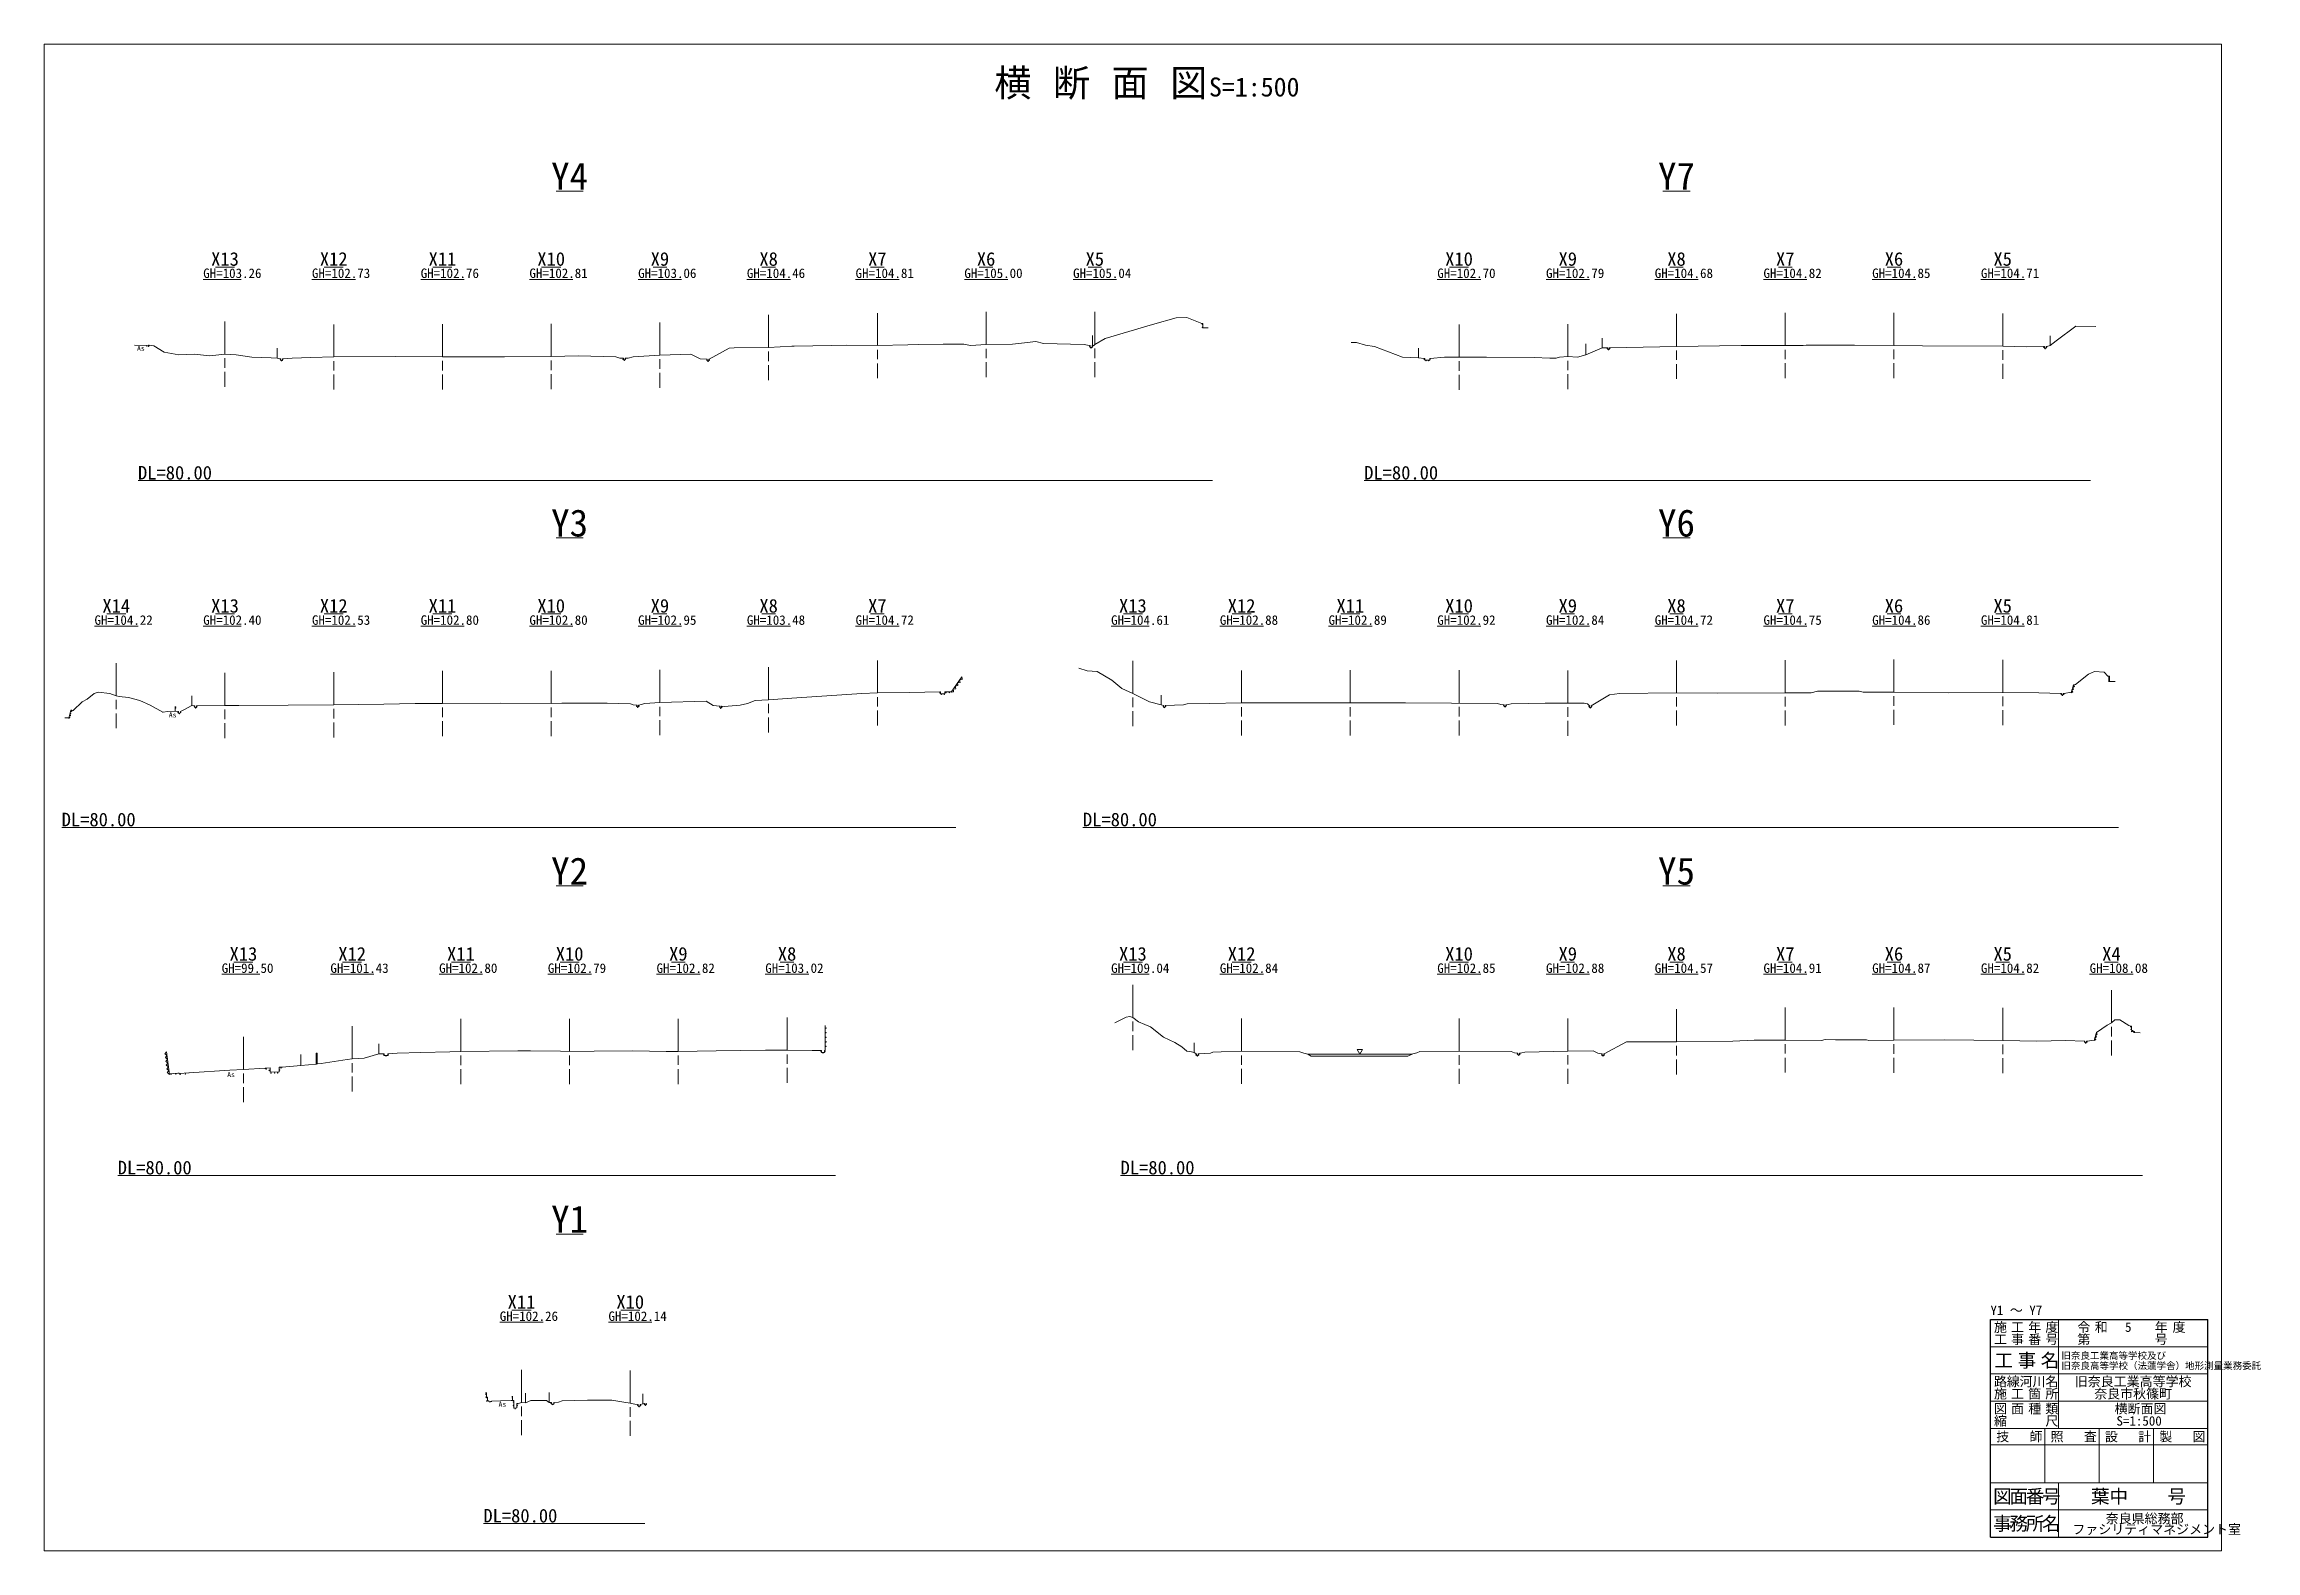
# Model space of a CAD drawing. Extents: x -50 to 357, y 65 to 342.
import ezdxf
from ezdxf.enums import TextEntityAlignment as Align

# ---------------------------------------------------------------- set-up
doc = ezdxf.new("R2010")
doc.units = 0
doc.header["$MEASUREMENT"] = 0
doc.linetypes.add('一点鎖線', pattern=[9.25, 6, -0.75, 1.75, -0.75])
for name, color, linetype in [('S-SUV', 2, 'Continuous'), ('S-SUV-BMK', 6, 'Continuous'), ('S-SUV-FRAM', 3, 'Continuous'), ('S-SUV-HTXT', 1, 'Continuous'), ('S-SUV-TTL', 7, 'Continuous')]:
    doc.layers.add(name, color=color, linetype=linetype)
doc.styles.add('ＭＳ ゴシック', font='MS Gothic.ttf')

msp = doc.modelspace()

# ---------------------------------------------------------------- linework, layer by layer
at = {"layer": 'S-SUV', "color": 7, "linetype": 'Continuous', "lineweight": 13}
for p, q in [((145.13, 287.9), (153.85, 290.48)), ((153.85, 290.48), (158.24, 291.67)), ((158.24, 291.67), (160.15, 291.73)), ((160.15, 291.73), (162.92, 290.68)), ((162.92, 290.68), (163.12, 290.68)), ((162.92, 290.68), (162.92, 290.58)), ((163.12, 290.68), (163.12, 289.88)), ((163.12, 289.88), (164.12, 289.83)), ((163.12, 289.88), (163.12, 289.78)), ((320.09, 287.49), (323.69, 290.18)), ((323.69, 290.18), (327.38, 290.11)), ((-33.42, 286.66), (-31.21, 286.6)), ((-31.21, 286.6), (-30.82, 286.54)), ((-31.21, 286.6), (-31.21, 286.5)), ((-30.82, 286.54), (-30.82, 286.64)), ((-30.82, 286.64), (-30.7, 286.64)), ((-30.7, 286.64), (-29.84, 286.55)), ((-30.7, 286.64), (-30.7, 286.54)), ((-29.84, 286.55), (-27.91, 285.37)), ((-27.91, 285.37), (-25.25, 284.91)), ((-25.25, 284.91), (-22.45, 285)), ((-22.45, 285), (-19.55, 284.71)), ((-19.55, 284.71), (-16.75, 285.03)), ((-16.75, 285.03), (-14.67, 284.9)), ((-14.67, 284.9), (-11.79, 284.47)), ((68.96, 285.02), (70.63, 284.13)), ((72.31, 284.08), (75.99, 286.09)), ((75.99, 286.09), (76.9, 286.21)), ((87.53, 286.47), (87.94, 286.49)), ((87.94, 286.49), (94.81, 286.59)), ((94.81, 286.59), (97.62, 286.69)), ((97.62, 286.69), (103.25, 286.58)), ((103.25, 286.58), (108.84, 286.72)), ((108.84, 286.72), (110.73, 286.8)), ((110.73, 286.8), (115.33, 286.86)), ((115.33, 286.86), (119.16, 286.83)), ((119.16, 286.83), (120.39, 286.63)), ((128.14, 286.84), (129.78, 287.02)), ((129.78, 287.02), (132.41, 287.33)), ((132.41, 287.33), (133.82, 286.98)), ((133.82, 286.98), (141.31, 286.82)), ((141.31, 286.82), (141.93, 286.65)), ((141.93, 286.65), (142.32, 286.61)), ((142.32, 286.61), (142.37, 286.61)), ((142.32, 286.61), (142.32, 286.51)), ((142.37, 286.61), (142.37, 286.25)), ((142.37, 286.25), (142.75, 286.26)), ((142.75, 286.26), (142.75, 286.62)), ((142.75, 286.62), (142.8, 286.62)), ((142.8, 286.62), (142.85, 286.62)), ((142.8, 286.62), (142.8, 286.52)), ((142.85, 286.62), (143.05, 286.62)), ((190.38, 287.14), (191.38, 287.14)), ((191.38, 287.14), (193.04, 286.66)), ((193.04, 286.66), (194.72, 286.4)), ((194.72, 286.4), (199.83, 284.49)), ((232.02, 284.49), (233.58, 284.89)), ((233.58, 284.89), (236.56, 286.15)), ((236.56, 286.15), (237.44, 286.2)), ((237.44, 286.2), (237.59, 286.2)), ((237.44, 286.2), (237.44, 286.1)), ((237.59, 286.2), (237.59, 285.9)), ((237.59, 285.9), (237.89, 285.9)), ((237.89, 285.9), (237.89, 286.2)), ((237.89, 286.2), (238.04, 286.2)), ((238.04, 286.2), (241.04, 286.24)), ((238.04, 286.2), (238.04, 286.1)), ((241.04, 286.24), (250.25, 286.45)), ((250.25, 286.45), (262.12, 286.58)), ((273.56, 286.59), (274.12, 286.69)), ((274.12, 286.69), (283.01, 286.66)), ((314.58, 286.38), (317.77, 286.4)), ((317.77, 286.4), (317.92, 286.4)), ((317.77, 286.4), (317.77, 286.3)), ((317.92, 286.4), (317.92, 286.1)), ((317.92, 286.1), (318.22, 286.1)), ((318.22, 286.1), (318.22, 286.4)), ((318.22, 286.4), (318.37, 286.4)), ((318.37, 286.4), (318.97, 286.61)), ((318.37, 286.4), (318.37, 286.3)), ((318.97, 286.61), (320.09, 287.49)), ((-11.79, 284.47), (-8.25, 284.36)), ((-8.25, 284.36), (-7.13, 284.29)), ((-7.13, 284.29), (-6.54, 284.18)), ((-6.54, 284.18), (-6.49, 284.18)), ((-6.54, 284.18), (-6.54, 284.08)), ((-6.49, 284.18), (-6.49, 283.88)), ((-6.49, 283.88), (-6.19, 283.88)), ((-6.19, 283.88), (-6.19, 284.18)), ((-6.19, 284.18), (-6.14, 284.18)), ((-6.14, 284.18), (-4.38, 284.26)), ((-6.14, 284.18), (-6.14, 284.08)), ((-4.38, 284.26), (-0.99, 284.39)), ((-0.99, 284.39), (3.25, 284.5)), ((3.25, 284.5), (14.62, 284.58)), ((48.28, 284.68), (55.16, 284.5)), ((55.16, 284.5), (55.86, 284.29)), ((55.86, 284.29), (56.5, 284.26)), ((56.5, 284.26), (56.55, 284.26)), ((56.5, 284.26), (56.5, 284.16)), ((56.55, 284.26), (56.55, 283.96)), ((56.55, 283.96), (56.85, 283.96)), ((56.85, 283.96), (56.85, 284.26)), ((56.85, 284.26), (56.9, 284.26)), ((56.9, 284.26), (57.4, 284.31)), ((56.9, 284.26), (56.9, 284.16)), ((57.4, 284.31), (58.33, 284.54)), ((70.63, 284.13), (71.91, 284.08)), ((71.91, 284.08), (71.96, 284.08)), ((71.91, 284.08), (71.91, 283.98)), ((71.96, 284.08), (71.96, 283.78)), ((71.96, 283.78), (72.26, 283.78)), ((72.26, 283.78), (72.26, 284.08)), ((72.26, 284.08), (72.31, 284.08)), ((72.31, 284.08), (72.31, 283.98)), ((199.83, 284.49), (202.79, 284.34)), ((202.79, 284.34), (203.83, 284.22)), ((203.83, 284.22), (203.93, 284.22)), ((203.83, 284.22), (203.83, 284.12)), ((203.93, 284.22), (203.93, 283.92)), ((203.93, 283.92), (204.85, 283.92)), ((204.85, 283.92), (204.85, 284.22)), ((204.85, 284.22), (204.95, 284.22)), ((204.95, 284.22), (207.59, 284.46)), ((204.95, 284.22), (204.95, 284.12)), ((215.28, 284.44), (224.05, 284.38)), ((224.05, 284.38), (226.97, 284.3)), ((226.97, 284.3), (228.13, 284.3)), ((228.13, 284.3), (228.7, 284.48)), ((228.7, 284.48), (230.25, 284.56)), ((230.25, 284.56), (232.02, 284.49)), ((116.81, 222.85), (118.8, 225.7)), ((117.61, 223.99), (118.08, 224.08)), ((117.64, 223.75), (117.61, 223.99)), ((117.68, 223.51), (117.64, 223.75)), ((118.01, 224.56), (118.48, 224.65)), ((118.04, 224.32), (118.01, 224.56)), ((118.08, 224.08), (118.04, 224.32)), ((118.4, 225.13), (118.87, 225.22)), ((118.44, 224.89), (118.4, 225.13)), ((118.48, 224.65), (118.44, 224.89)), ((118.84, 225.46), (118.8, 225.7)), ((118.87, 225.22), (118.84, 225.46)), ((140.3, 227.27), (141.85, 226.82)), ((141.85, 226.82), (143.7, 226.65)), ((143.7, 226.65), (146.41, 225.05)), ((146.41, 225.05), (148.24, 223.55)), ((322.82, 222.75), (323.29, 224.22)), ((323.13, 223.73), (323.45, 223.9)), ((323.29, 224.22), (323.62, 224.28)), ((323.37, 224.06), (323.29, 224.22)), ((323.45, 223.9), (323.37, 224.06)), ((323.62, 224.28), (326.06, 226.19)), ((326.06, 226.19), (327.17, 226.65)), ((327.17, 226.65), (328.93, 226.52)), ((328.93, 226.52), (329.57, 225.78)), ((329.57, 225.78), (329.8, 225.79)), ((329.8, 225.79), (329.92, 225.79)), ((329.8, 225.79), (329.8, 224.84)), ((329.8, 225.41), (329.92, 225.41)), ((329.8, 225.4), (329.92, 225.4)), ((329.8, 225.39), (329.92, 225.39)), ((329.8, 225.38), (329.92, 225.38)), ((329.8, 225.37), (329.92, 225.37)), ((329.8, 225.36), (329.92, 225.36)), ((329.8, 225.35), (329.92, 225.35)), ((329.8, 225.34), (329.92, 225.34)), ((329.8, 225.33), (329.92, 225.33)), ((329.8, 225.32), (329.92, 225.32)), ((329.8, 225.31), (329.92, 225.31)), ((329.8, 225.3), (329.92, 225.3)), ((329.8, 225.29), (329.92, 225.29)), ((329.8, 225.28), (329.92, 225.28)), ((329.8, 225.27), (329.92, 225.27)), ((329.8, 225.26), (329.92, 225.26)), ((329.8, 225.25), (329.92, 225.25)), ((329.8, 225.24), (329.92, 225.24)), ((329.8, 225.23), (329.92, 225.23)), ((329.8, 225.22), (329.92, 225.22)), ((329.8, 225.21), (329.92, 225.21)), ((329.8, 225.2), (329.92, 225.2)), ((329.8, 224.84), (329.8, 224.74)), ((329.92, 225.79), (329.92, 224.84)), ((329.92, 224.84), (330.92, 224.84)), ((329.92, 224.84), (329.92, 224.74)), ((-44.66, 219.5), (-43.03, 221.08)), ((-43.03, 221.08), (-42.1, 221.57)), ((-42.1, 221.57), (-40.82, 222.61)), ((-40.82, 222.61), (-40.09, 222.89)), ((-40.09, 222.89), (-37.91, 222.63)), ((-37.91, 222.63), (-36.75, 222.22)), ((-36.75, 222.22), (-36.21, 222.1)), ((-36.21, 222.1), (-34.51, 221.88)), ((-34.51, 221.88), (-32.41, 221.36)), ((-32.41, 221.36), (-30.5, 220.47)), ((-30.5, 220.47), (-28.18, 219.21)), ((-25.93, 219.4), (-25.93, 220.25)), ((-24.35, 219.59), (-22.83, 220.42)), ((-22.83, 220.42), (-22.35, 220.37)), ((-22.35, 220.37), (-22.3, 220.37)), ((-22.35, 220.37), (-22.35, 220.27)), ((-22.3, 220.37), (-22.3, 220.07)), ((-22.3, 220.07), (-22, 220.07)), ((-22, 220.07), (-22, 220.37)), ((-22, 220.37), (-21.95, 220.37)), ((-21.95, 220.37), (-21.95, 220.27)), ((-14.21, 220.41), (-5.13, 220.46)), ((-5.13, 220.46), (3.25, 220.53)), ((3.25, 220.53), (12.48, 220.66)), ((12.48, 220.66), (18.22, 220.79)), ((45.19, 220.87), (53.54, 220.84)), ((53.54, 220.84), (57.83, 220.7)), ((57.83, 220.7), (58.32, 220.54)), ((58.32, 220.54), (58.99, 220.46)), ((58.99, 220.46), (59.04, 220.46)), ((58.99, 220.46), (58.99, 220.36)), ((59.04, 220.46), (59.04, 220.16)), ((59.04, 220.16), (59.34, 220.16)), ((59.34, 220.16), (59.34, 220.46)), ((59.34, 220.46), (59.39, 220.46)), ((59.39, 220.46), (59.83, 220.57)), ((59.39, 220.46), (59.39, 220.36)), ((59.83, 220.57), (60.46, 220.76)), ((71.79, 221.23), (73.03, 220.42)), ((73.03, 220.42), (74.26, 220.3)), ((74.26, 220.3), (74.31, 220.3)), ((74.26, 220.3), (74.26, 220.2)), ((74.31, 220.3), (74.31, 220)), ((74.31, 220), (74.61, 220)), ((74.61, 220), (74.61, 220.3)), ((74.61, 220.3), (74.66, 220.3)), ((74.66, 220.3), (75.07, 220.25)), ((74.66, 220.3), (74.66, 220.2)), ((75.07, 220.25), (78.03, 220.49)), ((78.03, 220.49), (79.39, 220.78)), ((79.39, 220.78), (80.78, 221.34)), ((87.52, 221.76), (100.4, 222.65)), ((109.22, 222.81), (114.77, 222.91)), ((114.77, 222.91), (114.85, 222.91)), ((114.77, 222.91), (114.77, 222.81)), ((114.85, 222.91), (114.85, 222.55)), ((114.85, 222.55), (115.65, 222.55)), ((115.65, 222.55), (115.65, 222.91)), ((115.65, 222.91), (115.8, 222.91)), ((115.8, 222.91), (116.87, 222.93)), ((116.81, 222.85), (117.28, 222.94)), ((117.21, 223.42), (117.68, 223.51)), ((117.25, 223.18), (117.21, 223.42)), ((117.28, 222.94), (117.25, 223.18)), ((153.3, 221.09), (155.44, 220.53)), ((155.44, 220.53), (155.86, 220.42)), ((155.86, 220.42), (155.91, 220.42)), ((155.86, 220.42), (155.86, 220.32)), ((155.91, 220.42), (155.91, 220.12)), ((155.91, 220.12), (156.21, 220.12)), ((156.21, 220.12), (156.21, 220.42)), ((156.21, 220.42), (156.26, 220.42)), ((156.26, 220.42), (159.58, 220.53)), ((156.26, 220.42), (156.26, 220.32)), ((159.58, 220.53), (160.21, 220.71)), ((160.21, 220.71), (164.4, 220.8)), ((164.4, 220.8), (170.25, 220.88)), ((170.25, 220.88), (182.81, 220.93)), ((200.42, 220.9), (217.32, 220.81)), ((217.32, 220.81), (217.92, 220.61)), ((217.92, 220.61), (218.5, 220.55)), ((218.5, 220.55), (218.55, 220.55)), ((218.5, 220.55), (218.5, 220.45)), ((218.55, 220.55), (218.55, 220.25)), ((218.55, 220.25), (218.85, 220.25)), ((218.85, 220.25), (218.85, 220.55)), ((218.85, 220.55), (218.9, 220.55)), ((218.9, 220.55), (219.26, 220.6)), ((218.9, 220.55), (218.9, 220.45)), ((219.26, 220.6), (219.81, 220.75)), ((219.81, 220.75), (226.09, 220.87)), ((233.25, 220.82), (233.89, 220.71)), ((233.89, 220.71), (234.26, 220.37)), ((234.26, 220.37), (234.21, 220.37)), ((234.21, 220.37), (234.21, 220.27)), ((234.26, 220.07), (234.26, 220.37)), ((234.56, 220.07), (234.26, 220.07)), ((234.56, 220.37), (237.9, 222.37)), ((234.56, 220.37), (234.56, 220.07)), ((234.61, 220.37), (234.56, 220.37)), ((234.61, 220.37), (234.61, 220.27)), ((237.9, 222.37), (239.74, 222.64)), ((275.05, 222.75), (276.19, 223.06)), ((276.19, 223.06), (283.88, 223.08)), ((283.88, 223.08), (284.56, 222.85)), ((300.35, 222.74), (310.25, 222.81)), ((310.25, 222.81), (316.9, 222.72)), ((316.9, 222.72), (320.94, 222.63)), ((320.94, 222.63), (321.09, 222.63)), ((320.94, 222.63), (320.94, 222.53)), ((321.09, 222.63), (321.09, 222.38)), ((321.09, 222.38), (321.39, 222.38)), ((321.39, 222.38), (321.39, 222.63)), ((321.39, 222.63), (321.54, 222.63)), ((321.54, 222.63), (322.85, 222.85)), ((321.54, 222.63), (321.54, 222.53)), ((322.82, 222.75), (323.13, 222.92)), ((322.98, 223.24), (323.29, 223.41)), ((323.05, 223.08), (322.98, 223.24)), ((323.13, 222.92), (323.05, 223.08)), ((323.21, 223.57), (323.13, 223.73)), ((323.29, 223.41), (323.21, 223.57)), ((-46.24, 218.15), (-45.44, 218.15)), ((-45.46, 218.05), (-45.13, 219.56)), ((-45.13, 219.56), (-44.93, 219.56)), ((-44.93, 219.56), (-44.93, 219.41)), ((-44.93, 219.41), (-44.66, 219.5)), ((-44.93, 219.41), (-44.93, 219.31)), ((-28.18, 219.21), (-27.29, 219.33)), ((-28.18, 219.21), (-28.18, 219.11)), ((-27.29, 219.33), (-25.93, 219.4)), ((-25.93, 219.4), (-25.38, 219.29)), ((-25.38, 219.29), (-25.33, 219.29)), ((-25.38, 219.29), (-25.38, 219.19)), ((-25.33, 219.29), (-25.33, 218.99)), ((-25.33, 218.99), (-24.96, 219.04)), ((-24.96, 219.04), (-24.96, 219.34)), ((-24.96, 219.34), (-24.91, 219.34)), ((-24.91, 219.34), (-24.35, 219.59)), ((-24.91, 219.34), (-24.91, 219.24)), ((148.16, 162.67), (149.03, 163.12)), ((149.03, 163.12), (149.72, 163.22)), ((149.72, 163.22), (150.25, 163.04)), ((150.25, 163.04), (151.28, 162.28)), ((93.65, 156.99), (93.65, 161.55)), ((146.93, 162.09), (148.16, 162.67)), ((151.28, 162.28), (152.46, 161.74)), ((152.46, 161.74), (153.5, 161.33)), ((153.5, 161.33), (155.87, 159.44)), ((155.87, 159.44), (157.94, 158.48)), ((260.63, 158.72), (264.51, 158.9)), ((276.94, 158.84), (277.58, 158.99)), ((277.58, 158.99), (279.51, 158.94)), ((279.51, 158.94), (285.17, 158.93)), ((285.17, 158.93), (285.62, 158.84)), ((285.62, 158.84), (290.25, 158.87)), ((290.25, 158.87), (299.61, 158.96)), ((316.54, 158.7), (321.83, 158.8)), ((321.83, 158.8), (325.27, 158.68)), ((325.27, 158.68), (325.39, 158.68)), ((325.27, 158.68), (325.27, 158.58)), ((325.39, 158.68), (325.39, 158.43)), ((325.67, 158.43), (325.67, 158.68)), ((325.67, 158.68), (325.79, 158.68)), ((325.79, 158.68), (327.09, 158.9)), ((325.79, 158.68), (325.79, 158.58)), ((327.06, 158.8), (327.48, 160.29)), ((327.06, 158.8), (327.37, 158.98)), ((327.2, 159.3), (327.51, 159.48)), ((327.29, 159.14), (327.2, 159.3)), ((327.37, 158.98), (327.29, 159.14)), ((327.34, 159.79), (327.65, 159.98)), ((327.42, 159.64), (327.34, 159.79)), ((327.51, 159.48), (327.42, 159.64)), ((327.48, 160.29), (329.47, 161.63)), ((327.56, 160.13), (327.48, 160.29)), ((327.65, 159.98), (327.56, 160.13)), ((330.86, 162.64), (331.78, 162.6)), ((331.78, 162.6), (333.45, 161.58)), ((333.78, 161.43), (333.45, 161.58)), ((333.78, 161.43), (333.93, 161.43)), ((333.78, 161.43), (333.78, 161.33)), ((333.93, 161.43), (333.93, 160.75)), ((333.93, 160.75), (334, 160.75)), ((334, 160.75), (334, 160.57)), ((334, 160.57), (334.18, 160.57)), ((334.18, 160.57), (334.18, 160.75)), ((334.18, 160.75), (334.22, 160.75)), ((334.22, 160.75), (334.22, 160.5)), ((334.22, 160.5), (334.52, 160.5)), ((334.52, 160.5), (334.52, 160.3)), ((334.52, 160.3), (335.52, 160.2)), ((334.52, 160.3), (334.52, 160.2)), ((-27.52, 156.76), (-27.81, 156.37)), ((-27.81, 156.37), (-27.62, 156.22)), ((-27.43, 156.07), (-27.72, 155.67)), ((-27.72, 155.67), (-27.53, 155.52)), ((-27.34, 155.37), (-27.63, 154.98)), ((-27.63, 154.98), (-27.44, 154.83)), ((-27.62, 156.22), (-27.43, 156.07)), ((-27.25, 154.68), (-27.54, 154.28)), ((-27.53, 155.52), (-27.34, 155.37)), ((-27.52, 156.76), (-26.98, 152.59)), ((-27.44, 154.83), (-27.25, 154.68)), ((0.05, 154.49), (0.05, 156.49)), ((0.05, 156.49), (0.2, 156.49)), ((0.05, 156.22), (0.2, 156.22)), ((0.05, 156.21), (0.2, 156.21)), ((0.05, 156.2), (0.2, 156.2)), ((0.05, 156.19), (0.2, 156.19)), ((0.05, 156.18), (0.2, 156.18)), ((0.05, 156.17), (0.2, 156.17)), ((0.05, 156.16), (0.2, 156.16)), ((0.05, 156.15), (0.2, 156.15)), ((0.05, 156.14), (0.2, 156.14)), ((0.05, 156.13), (0.2, 156.13)), ((0.05, 156.12), (0.2, 156.12)), ((0.05, 156.11), (0.2, 156.11)), ((0.05, 156.1), (0.2, 156.1)), ((0.05, 156.09), (0.2, 156.09)), ((0.05, 156.08), (0.2, 156.08)), ((0.05, 156.07), (0.2, 156.07)), ((0.05, 156.06), (0.2, 156.06)), ((0.05, 156.05), (0.2, 156.05)), ((0.05, 156.04), (0.2, 156.04)), ((0.05, 156.03), (0.2, 156.03)), ((0.05, 156.02), (0.2, 156.02)), ((0.05, 156.01), (0.2, 156.01)), ((0.05, 155.4), (0.2, 155.4)), ((0.05, 155.39), (0.2, 155.39)), ((0.05, 155.38), (0.2, 155.38)), ((0.05, 155.37), (0.2, 155.37)), ((0.05, 155.36), (0.2, 155.36)), ((0.05, 155.35), (0.2, 155.35)), ((0.05, 155.34), (0.2, 155.34)), ((0.05, 155.33), (0.2, 155.33)), ((0.05, 155.32), (0.2, 155.32)), ((0.05, 155.31), (0.2, 155.31)), ((0.05, 155.3), (0.2, 155.3)), ((0.05, 155.29), (0.2, 155.29)), ((0.05, 155.28), (0.2, 155.28)), ((0.05, 155.27), (0.2, 155.27)), ((0.05, 155.26), (0.2, 155.26)), ((0.05, 155.25), (0.2, 155.25)), ((0.05, 155.24), (0.2, 155.24)), ((0.05, 155.23), (0.2, 155.23)), ((0.05, 155.22), (0.2, 155.22)), ((0.05, 155.21), (0.2, 155.21)), ((0.05, 155.2), (0.2, 155.2)), ((0.05, 155.19), (0.2, 155.19)), ((0.2, 156.49), (0.2, 154.54)), ((0.2, 154.54), (0.96, 154.59)), ((0.96, 154.59), (5.73, 155.35)), ((8.88, 155.57), (11.54, 156.38)), ((11.54, 156.38), (12.42, 156.38)), ((12.42, 156.38), (12.52, 156.38)), ((12.42, 156.38), (12.42, 156.28)), ((12.52, 156.38), (12.52, 156.08)), ((12.52, 156.08), (13.2, 156.08)), ((13.2, 156.08), (13.2, 156.38)), ((13.2, 156.38), (13.3, 156.38)), ((13.3, 156.38), (14.93, 156.49)), ((13.3, 156.38), (13.3, 156.28)), ((14.93, 156.49), (19.26, 156.61)), ((19.26, 156.61), (24.63, 156.76)), ((24.63, 156.76), (26.64, 156.8)), ((26.64, 156.8), (37.09, 156.91)), ((37.09, 156.91), (39.43, 156.91)), ((39.43, 156.91), (44.97, 156.83)), ((51.17, 156.87), (58.26, 156.94)), ((58.26, 156.94), (64.38, 156.81)), ((73.59, 156.95), (82.68, 157.02)), ((91.24, 156.99), (92.92, 156.98)), ((92.92, 156.98), (92.99, 156.98)), ((92.92, 156.98), (92.92, 156.88)), ((92.99, 156.98), (92.99, 156.62)), ((92.99, 156.62), (93.51, 156.62)), ((93.51, 156.62), (93.51, 156.98)), ((93.51, 156.98), (93.58, 156.98)), ((93.58, 156.98), (93.65, 156.99)), ((157.94, 158.48), (159.27, 157.64)), ((159.27, 157.64), (160.2, 156.86)), ((160.2, 156.86), (161.01, 156.73)), ((161.01, 156.73), (161.51, 156.59)), ((161.51, 156.59), (161.91, 156.36)), ((161.91, 156.36), (161.96, 156.36)), ((161.91, 156.36), (161.91, 156.26)), ((161.96, 156.36), (161.96, 156.06)), ((161.96, 156.06), (162.26, 156.06)), ((162.26, 156.06), (162.26, 156.36)), ((162.26, 156.36), (162.31, 156.36)), ((162.31, 156.36), (164.53, 156.52)), ((162.31, 156.36), (162.31, 156.26)), ((164.53, 156.52), (164.95, 156.66)), ((164.95, 156.66), (166.52, 156.76)), ((166.52, 156.76), (170.25, 156.84)), ((170.25, 156.84), (180.98, 156.72)), ((180.98, 156.72), (181.69, 156.47)), ((181.69, 156.47), (182.41, 156.31)), ((182.41, 156.31), (183.05, 155.92)), ((182.41, 156.31), (201.59, 156.31)), ((183.05, 155.92), (200.83, 155.91)), ((191.52, 157.14), (192, 156.31)), ((191.52, 157.14), (192.48, 157.14)), ((192, 156.31), (192.48, 157.14)), ((200.83, 155.91), (201.72, 156.38)), ((201.72, 156.38), (202.46, 156.55)), ((202.46, 156.55), (203.01, 156.82)), ((219.81, 156.82), (220.44, 156.55)), ((220.44, 156.55), (221.02, 156.51)), ((221.02, 156.51), (221.07, 156.51)), ((221.02, 156.51), (221.02, 156.41)), ((221.07, 156.51), (221.07, 156.21)), ((221.07, 156.21), (221.37, 156.21)), ((221.37, 156.21), (221.37, 156.51)), ((221.37, 156.51), (221.42, 156.51)), ((221.42, 156.51), (221.83, 156.55)), ((221.42, 156.51), (221.42, 156.41)), ((221.83, 156.55), (222.33, 156.67)), ((234.95, 156.9), (235.78, 156.52)), ((235.78, 156.52), (236.53, 156.35)), ((236.53, 156.35), (236.58, 156.35)), ((236.53, 156.35), (236.53, 156.25)), ((236.58, 156.35), (236.58, 156.05)), ((236.58, 156.05), (236.88, 156.05)), ((236.88, 156.05), (236.88, 156.35)), ((236.88, 156.35), (236.93, 156.35)), ((236.93, 156.35), (241.03, 158.6)), ((236.93, 156.35), (236.93, 156.25)), ((241.03, 158.6), (247.59, 158.57)), ((325.39, 158.43), (325.67, 158.43)), ((-27.54, 154.28), (-27.35, 154.13)), ((-27.16, 153.98), (-27.45, 153.59)), ((-27.45, 153.59), (-27.26, 153.44)), ((-27.07, 153.29), (-27.36, 152.9)), ((-27.36, 152.9), (-27.17, 152.74)), ((-27.35, 154.13), (-27.16, 153.98)), ((-27.26, 153.44), (-27.07, 153.29)), ((-27.17, 152.74), (-26.98, 152.59)), ((-26.99, 152.69), (-25.4, 152.82)), ((-25.4, 152.82), (-25.19, 152.83)), ((-25.19, 152.73), (-23.38, 152.89)), ((-25.19, 152.83), (-25.19, 152.73)), ((-23.38, 152.89), (-15.87, 153.39)), ((-23.38, 152.89), (-23.38, 152.79)), ((-9.36, 153.72), (-8.44, 153.78)), ((-9.36, 153.72), (-9.36, 153.62)), ((-8.44, 153.78), (-8.44, 152.98)), ((-8.44, 152.98), (-6.81, 153.03)), ((-6.81, 153.89), (-6.22, 153.93)), ((-6.81, 153.03), (-6.81, 153.89)), ((-6.22, 153.93), (-2.79, 154.25)), ((-6.22, 153.93), (-6.22, 153.83)), ((-2.79, 154.25), (0.05, 154.49)), ((0.05, 154.49), (0.05, 154.39)), ((0.2, 154.54), (0.2, 154.44)), ((31.24, 94.07), (31.24, 93.97)), ((31.24, 93.97), (31.34, 93.87)), ((31.34, 93.87), (31.24, 93.77)), ((31.24, 93.77), (31.24, 93.67)), ((31.34, 93.27), (31.34, 94.07)), ((31.14, 93.27), (31.34, 93.27)), ((31.34, 93.27), (31.54, 93.27)), ((31.54, 93.27), (31.54, 92.57)), ((31.54, 92.57), (31.64, 92.57)), ((31.64, 92.57), (31.78, 92.57)), ((31.78, 92.57), (31.78, 92.47)), ((31.78, 92.47), (32.3, 92.51)), ((32.3, 92.51), (33.95, 92.57)), ((32.3, 92.51), (32.3, 92.41)), ((33.95, 92.57), (35.91, 92.64)), ((35.91, 92.64), (36.15, 92.63)), ((35.91, 92.64), (35.91, 92.54)), ((36.05, 93.43), (36.05, 93.33)), ((36.05, 93.33), (36.15, 93.23)), ((36.15, 93.23), (36.05, 93.13)), ((36.05, 93.13), (36.05, 93.03)), ((36.15, 92.63), (36.15, 93.43)), ((36.15, 92.63), (36.4, 92.64)), ((36.4, 92.64), (36.4, 91.24)), ((36.4, 91.24), (36.91, 91.27)), ((36.91, 91.27), (36.91, 92.07)), ((36.91, 92.07), (37.11, 92.07)), ((37.11, 92.07), (37.45, 92.11)), ((37.11, 92.07), (37.11, 91.97)), ((37.45, 92.11), (37.62, 92.19)), ((38.55, 92.2), (39.5, 92.62)), ((39.5, 92.62), (42.38, 92.61)), ((42.38, 92.61), (42.9, 92.28)), ((42.9, 92.28), (43.23, 92.27)), ((43.23, 92.27), (43.29, 92.27)), ((43.23, 92.27), (43.23, 92.17)), ((43.29, 92.27), (43.29, 91.97)), ((43.29, 91.97), (43.71, 91.97)), ((43.71, 91.97), (43.71, 92.27)), ((43.71, 92.27), (43.77, 92.27)), ((43.77, 92.27), (44.62, 92.35)), ((43.77, 92.27), (43.77, 92.17)), ((44.62, 92.35), (45.25, 92.58)), ((45.25, 92.58), (49.94, 92.66)), ((49.94, 92.66), (54.42, 92.68)), ((54.42, 92.68), (56.59, 92.29)), ((56.59, 92.29), (57.79, 92.14)), ((57.79, 92.14), (58.64, 91.96)), ((58.64, 91.96), (59.17, 91.92)), ((59.17, 91.92), (59.23, 91.92)), ((59.17, 91.92), (59.17, 91.82)), ((59.23, 91.92), (59.23, 91.56)), ((59.23, 91.56), (59.65, 91.56)), ((59.65, 91.56), (59.65, 91.92)), ((59.65, 91.92), (59.71, 91.92)), ((59.71, 91.92), (60.11, 92.04)), ((59.71, 91.92), (59.71, 91.82)), ((60.41, 92.05), (60.11, 92.04)), ((60.46, 92.05), (60.41, 92.05)), ((60.41, 92.05), (60.41, 91.95)), ((60.46, 92.05), (60.46, 91.81)), ((60.46, 91.81), (60.7, 91.81)), ((60.7, 92.05), (60.7, 91.81)), ((60.75, 92.05), (60.7, 92.05)), ((60.75, 92.05), (60.82, 92.04)), ((60.75, 92.05), (60.75, 91.95))]:
    msp.add_line(p, q, dxfattribs=at)
at = {"layer": 'S-SUV', "color": 7, "linetype": '一点鎖線', "lineweight": 13}
for p, q in [((-7.13, 284.29), (-7.13, 286.09)), ((142.85, 286.62), (142.85, 288.42)), ((202.79, 284.34), (202.79, 286.14)), ((233.58, 284.89), (233.58, 286.89)), ((236.56, 286.15), (236.56, 287.95)), ((318.97, 286.61), (318.97, 288.41)), ((-22.83, 220.42), (-22.83, 222.22)), ((155.44, 220.53), (155.44, 222.33)), ((-2.79, 154.25), (-2.79, 156.25)), ((11.54, 156.38), (11.54, 158.18)), ((161.51, 156.59), (161.51, 158.39)), ((38.55, 92.2), (38.55, 94)), ((42.9, 92.28), (42.9, 94.08)), ((60.11, 92.04), (60.11, 93.84))]:
    msp.add_line(p, q, dxfattribs=at)
at = {"layer": 'S-SUV', "color": 2, "linetype": 'Continuous', "lineweight": 13}
for p, q in [((-32.75, 261.77), (164.91, 261.77)), ((192.8, 261.77), (326.41, 261.77)), ((-46.79, 198), (117.67, 198)), ((141.07, 198), (331.58, 198)), ((-36.48, 134), (95.57, 134)), ((147.99, 134), (335.98, 134)), ((30.78, 70), (60.49, 70))]:
    msp.add_line(p, q, dxfattribs=at)
at = {"layer": 'S-SUV', "color": 7, "linetype": 'Continuous', "lineweight": 13, "flags": 128}
for points in [[(58.33, 284.54), (63.25, 284.83), (68.96, 285.02)], [(76.9, 286.21), (83.25, 286.23), (87.53, 286.47)], [(120.39, 286.63), (123.25, 286.77), (128.14, 286.84)], [(143.05, 286.62), (143.25, 286.81), (145.13, 287.9)], [(262.12, 286.58), (270.25, 286.59), (273.56, 286.59)], [(283.01, 286.66), (290.25, 286.62), (295.5, 286.54)], [(295.5, 286.54), (310.25, 286.48), (314.58, 286.38)], [(14.62, 284.58), (23.25, 284.53), (34.66, 284.55)], [(34.66, 284.55), (43.25, 284.58), (48.28, 284.68)], [(207.59, 284.46), (210.25, 284.47), (215.28, 284.44)], [(-21.95, 220.37), (-16.75, 220.4), (-14.21, 220.41)], [(18.22, 220.79), (23.25, 220.8), (33.99, 220.87)], [(33.99, 220.87), (43.25, 220.8), (45.19, 220.87)], [(60.46, 220.76), (63.25, 220.95), (71.79, 221.23)], [(80.78, 221.34), (83.25, 221.48), (87.52, 221.76)], [(100.4, 222.65), (103.25, 222.72), (109.22, 222.81)], [(148.24, 223.55), (150.25, 222.61), (153.3, 221.09)], [(182.81, 220.93), (190.25, 220.89), (200.42, 220.9)], [(226.09, 220.87), (230.25, 220.84), (233.25, 220.82)], [(239.74, 222.64), (250.25, 222.72), (257.82, 222.71)], [(257.82, 222.71), (270.25, 222.75), (275.05, 222.75)], [(284.56, 222.85), (290.25, 222.86), (300.35, 222.74)], [(247.59, 158.57), (250.25, 158.57), (260.63, 158.72)], [(264.51, 158.9), (270.25, 158.91), (276.94, 158.84)], [(299.61, 158.96), (310.25, 158.82), (316.54, 158.7)], [(329.47, 161.63), (330.25, 162.08), (330.86, 162.64)], [(5.73, 155.35), (6.64, 155.43), (8.88, 155.57)], [(44.97, 156.83), (46.64, 156.79), (51.17, 156.87)], [(64.38, 156.81), (66.64, 156.82), (73.59, 156.95)], [(82.68, 157.02), (86.64, 157.02), (91.24, 156.99)], [(203.01, 156.82), (210.25, 156.85), (219.81, 156.82)], [(222.33, 156.67), (230.25, 156.88), (234.95, 156.9)], [(-15.87, 153.39), (-13.36, 153.5), (-9.36, 153.72)], [(37.62, 92.19), (37.79, 92.26), (38.55, 92.2)]]:
    msp.add_lwpolyline(points, dxfattribs=at)
at = {"layer": 'S-SUV', "color": 7, "linetype": 'Continuous', "lineweight": 13}
for centre, radius in [((163.01, 290.5), 0.0383), ((163.01, 289.94), 0.0383), ((-31.1, 286.5), 0.0383), ((-30.77, 286.46), 0.0383), ((142.3, 286.41), 0.0383), ((142.57, 286.15), 0.0383), ((142.83, 286.41), 0.0383), ((237.52, 286.04), 0.0383), ((237.74, 285.81), 0.0383), ((237.97, 286.04), 0.0383), ((317.85, 286.24), 0.0383), ((318.06, 286.01), 0.0383), ((318.3, 286.23), 0.0383), ((-6.56, 284.01), 0.0383), ((-6.35, 283.8), 0.0383), ((-6.13, 284.01), 0.0383), ((56.48, 284.08), 0.0383), ((56.69, 283.87), 0.0383), ((56.9, 284.08), 0.0383), ((71.89, 283.91), 0.0383), ((72.13, 283.7), 0.0383), ((72.32, 283.91), 0.0383), ((203.85, 284.04), 0.0383), ((204.17, 283.83), 0.0383), ((204.66, 283.84), 0.0383), ((204.92, 284.06), 0.0383), ((-25.83, 220.15), 0.05), ((-25.83, 219.95), 0.05), ((-22.37, 220.18), 0.0383), ((-22.14, 219.97), 0.0383), ((-21.93, 220.18), 0.0383), ((58.98, 220.3), 0.0383), ((59.18, 220.07), 0.0383), ((59.41, 220.29), 0.0383), ((74.24, 220.15), 0.0383), ((74.44, 219.92), 0.0383), ((74.67, 220.14), 0.0383), ((114.76, 222.73), 0.0383), ((115.02, 222.47), 0.0383), ((115.57, 222.46), 0.0383), ((115.89, 222.78), 0.0383), ((116.47, 222.81), 0.0383), ((155.84, 220.25), 0.0383), ((156.05, 220.05), 0.0383), ((156.28, 220.25), 0.0383), ((218.48, 220.4), 0.0383), ((218.69, 220.17), 0.0383), ((218.93, 220.39), 0.0383), ((234.18, 220.21), 0.0383), ((234.4, 219.99), 0.0383), ((234.62, 220.2), 0.0383), ((321.03, 222.5), 0.0383), ((321.25, 222.28), 0.0383), ((321.46, 222.5), 0.0383), ((-45.3, 218.18), 0.0383), ((-45.22, 218.57), 0.0383), ((-45.14, 218.93), 0.0383), ((-45.07, 219.28), 0.0383), ((-25.39, 219.12), 0.0383), ((-25.15, 218.92), 0.0383), ((-24.89, 219.16), 0.0383), ((93.79, 161.09), 0.0383), ((93.79, 160.25), 0.0383), ((93.79, 159.41), 0.0383), ((333.86, 161.29), 0.0383), ((333.86, 160.88), 0.0383), ((333.96, 160.48), 0.0383), ((334.37, 160.35), 0.0383), ((12.43, 156.17), 0.0383), ((12.85, 155.98), 0.0383), ((13.26, 156.17), 0.0383), ((92.9, 156.75), 0.0383), ((93.25, 156.53), 0.0383), ((93.61, 156.8), 0.0383), ((93.79, 158.57), 0.0383), ((93.79, 157.73), 0.0383), ((161.88, 156.19), 0.0383), ((162.1, 155.97), 0.0383), ((162.33, 156.19), 0.0383), ((220.98, 156.34), 0.0383), ((221.22, 156.12), 0.0383), ((221.45, 156.34), 0.0383), ((236.51, 156.17), 0.0383), ((236.72, 155.96), 0.0383), ((236.95, 156.16), 0.0383), ((325.33, 158.55), 0.0383), ((325.54, 158.33), 0.0383), ((325.73, 158.55), 0.0383), ((-26.68, 152.59), 0.0383), ((-25.79, 152.66), 0.0383), ((-25, 152.62), 0.0383), ((-24.05, 152.68), 0.0383), ((-9.17, 153.6), 0.0383), ((-8.62, 153.33), 0.0383), ((-8.3, 152.81), 0.0383), ((-7.63, 152.83), 0.0383), ((-7.04, 152.87), 0.0383), ((-6.7, 153.38), 0.0383), ((-6.47, 153.78), 0.0383), ((31.4, 93.17), 0.0383), ((31.41, 92.55), 0.0383), ((32.02, 92.38), 0.0383), ((36.3, 92.36), 0.0383), ((36.3, 91.71), 0.0383), ((36.63, 91.11), 0.0383), ((37.01, 91.69), 0.0383), ((43.23, 92.09), 0.0383), ((43.5, 91.89), 0.0383), ((43.78, 92.09), 0.0383), ((59.15, 91.72), 0.0383), ((59.43, 91.48), 0.0383), ((59.71, 91.72), 0.0383), ((60.4, 91.9), 0.0383), ((60.59, 91.73), 0.0383), ((60.76, 91.9), 0.0383)]:
    msp.add_circle(centre, radius, dxfattribs=at)
at = {"layer": 'S-SUV-BMK', "color": 2, "linetype": '一点鎖線', "lineweight": 13}
for p, q in [((-16.75, 291.03), (-16.75, 279.03)), ((3.25, 290.5), (3.25, 278.5)), ((23.25, 290.53), (23.25, 278.53)), ((43.25, 290.58), (43.25, 278.58)), ((63.25, 290.83), (63.25, 278.83)), ((83.25, 292.23), (83.25, 280.23)), ((103.25, 292.58), (103.25, 280.58)), ((123.25, 292.77), (123.25, 280.77)), ((143.25, 292.81), (143.25, 280.81)), ((210.25, 290.47), (210.25, 278.47)), ((230.25, 290.56), (230.25, 278.56)), ((250.25, 292.45), (250.25, 280.45)), ((270.25, 292.59), (270.25, 280.59)), ((290.25, 292.62), (290.25, 280.62)), ((310.25, 292.48), (310.25, 280.48)), ((-36.75, 228.22), (-36.75, 216.22)), ((103.25, 228.72), (103.25, 216.72)), ((150.25, 228.61), (150.25, 216.61)), ((250.25, 228.72), (250.25, 216.72)), ((270.25, 228.75), (270.25, 216.75)), ((290.25, 228.86), (290.25, 216.86)), ((310.25, 228.81), (310.25, 216.81)), ((-16.75, 226.4), (-16.75, 214.4)), ((3.25, 226.53), (3.25, 214.53)), ((23.25, 226.8), (23.25, 214.8)), ((43.25, 226.8), (43.25, 214.8)), ((63.25, 226.95), (63.25, 214.95)), ((83.25, 227.48), (83.25, 215.48)), ((170.25, 226.88), (170.25, 214.88)), ((190.25, 226.89), (190.25, 214.89)), ((210.25, 226.92), (210.25, 214.92)), ((230.25, 226.84), (230.25, 214.84)), ((150.25, 169.04), (150.25, 157.04)), ((330.25, 168.08), (330.25, 156.08)), ((26.64, 162.8), (26.64, 150.8)), ((46.64, 162.79), (46.64, 150.79)), ((66.64, 162.82), (66.64, 150.82)), ((86.64, 163.02), (86.64, 151.02)), ((170.25, 162.84), (170.25, 150.84)), ((210.25, 162.85), (210.25, 150.85)), ((230.25, 162.88), (230.25, 150.88)), ((250.25, 164.57), (250.25, 152.57)), ((270.25, 164.91), (270.25, 152.91)), ((290.25, 164.87), (290.25, 152.87)), ((310.25, 164.82), (310.25, 152.82)), ((-13.36, 159.5), (-13.36, 147.5)), ((6.64, 161.43), (6.64, 149.43)), ((37.79, 98.26), (37.79, 86.26)), ((57.79, 98.14), (57.79, 86.14))]:
    msp.add_line(p, q, dxfattribs=at)
at = {"layer": 'S-SUV-FRAM', "color": 2, "linetype": 'Continuous', "lineweight": 25}
for p, q in [((308, 67.5), (308, 107.5)), ((308, 107.5), (348, 107.5)), ((348, 67.5), (348, 107.5)), ((308, 67.5), (348, 67.5))]:
    msp.add_line(p, q, dxfattribs=at)
at = {"layer": 'S-SUV-FRAM', "color": 7, "linetype": 'Continuous', "lineweight": 13}
for p, q in [((320.49, 107.5), (320.49, 87.5)), ((308, 102.5), (348, 102.5)), ((308, 97.5), (348, 97.5)), ((308, 92.5), (348, 92.5)), ((308, 87.5), (348, 87.5)), ((317.99, 77.5), (317.99, 87.5)), ((327.99, 77.5), (327.99, 87.5)), ((337.99, 77.5), (337.99, 87.5)), ((308, 84.5), (348, 84.5)), ((308, 77.5), (348, 77.5)), ((320.49, 77.5), (320.49, 67.5)), ((308, 72.5), (348, 72.5))]:
    msp.add_line(p, q, dxfattribs=at)
at = {"layer": 'S-SUV-HTXT', "color": 7, "linetype": 'Continuous', "lineweight": 13}
for p, q in [((44.14, 315), (49.14, 315)), ((247.75, 315), (252.75, 315)), ((-20.75, 298.77), (-13.75, 298.77)), ((-18.5, 301.02), (-15, 301.02)), ((-0.75, 298.77), (7.25, 298.77)), ((1.5, 301.02), (5, 301.02)), ((19.25, 298.77), (27.25, 298.77)), ((21.5, 301.02), (25, 301.02)), ((39.25, 298.77), (47.25, 298.77)), ((41.5, 301.02), (45, 301.02)), ((59.25, 298.77), (67.25, 298.77)), ((62, 301.02), (64.5, 301.02)), ((79.25, 298.77), (87.25, 298.77)), ((82, 301.02), (84.5, 301.02)), ((99.25, 298.77), (107.25, 298.77)), ((102, 301.02), (104.5, 301.02)), ((119.25, 298.77), (127.25, 298.77)), ((122, 301.02), (124.5, 301.02)), ((139.25, 298.77), (147.25, 298.77)), ((142, 301.02), (144.5, 301.02)), ((206.25, 298.77), (214.25, 298.77)), ((208.5, 301.02), (212, 301.02)), ((226.25, 298.77), (234.25, 298.77)), ((229, 301.02), (231.5, 301.02)), ((246.25, 298.77), (254.25, 298.77)), ((249, 301.02), (251.5, 301.02)), ((266.25, 298.77), (274.25, 298.77)), ((269, 301.02), (271.5, 301.02)), ((286.25, 298.77), (294.25, 298.77)), ((289, 301.02), (291.5, 301.02)), ((306.25, 298.77), (314.25, 298.77)), ((309, 301.02), (311.5, 301.02)), ((44.14, 251.23), (49.14, 251.23)), ((247.75, 251.23), (252.75, 251.23)), ((-38.5, 237.25), (-35, 237.25)), ((-18.5, 237.25), (-15, 237.25)), ((1.5, 237.25), (5, 237.25)), ((21.5, 237.25), (25, 237.25)), ((41.5, 237.25), (45, 237.25)), ((62, 237.25), (64.5, 237.25)), ((82, 237.25), (84.5, 237.25)), ((102, 237.25), (104.5, 237.25)), ((148.5, 237.25), (152, 237.25)), ((168.5, 237.25), (172, 237.25)), ((188.5, 237.25), (192, 237.25)), ((208.5, 237.25), (212, 237.25)), ((229, 237.25), (231.5, 237.25)), ((249, 237.25), (251.5, 237.25)), ((269, 237.25), (271.5, 237.25)), ((289, 237.25), (291.5, 237.25)), ((309, 237.25), (311.5, 237.25)), ((-40.75, 235), (-32.75, 235)), ((-20.75, 235), (-13.75, 235)), ((-0.75, 235), (7.25, 235)), ((19.25, 235), (27.25, 235)), ((39.25, 235), (47.25, 235)), ((59.25, 235), (67.25, 235)), ((79.25, 235), (87.25, 235)), ((99.25, 235), (107.25, 235)), ((146.25, 235), (153.25, 235)), ((166.25, 235), (174.25, 235)), ((186.25, 235), (194.25, 235)), ((206.25, 235), (214.25, 235)), ((226.25, 235), (234.25, 235)), ((246.25, 235), (254.25, 235)), ((266.25, 235), (274.25, 235)), ((286.25, 235), (294.25, 235)), ((306.25, 235), (314.25, 235)), ((44.14, 187.23), (49.14, 187.23)), ((247.75, 187.23), (252.75, 187.23)), ((-17.36, 171), (-10.36, 171)), ((-15.11, 173.25), (-11.61, 173.25)), ((2.64, 171), (10.64, 171)), ((4.89, 173.25), (8.39, 173.25)), ((22.64, 171), (30.64, 171)), ((24.89, 173.25), (28.39, 173.25)), ((42.64, 171), (50.64, 171)), ((44.89, 173.25), (48.39, 173.25)), ((62.64, 171), (70.64, 171)), ((65.39, 173.25), (67.89, 173.25)), ((82.64, 171), (90.64, 171)), ((85.39, 173.25), (87.89, 173.25)), ((146.25, 171), (153.25, 171)), ((148.5, 173.25), (152, 173.25)), ((166.25, 171), (174.25, 171)), ((168.5, 173.25), (172, 173.25)), ((206.25, 171), (214.25, 171)), ((208.5, 173.25), (212, 173.25)), ((226.25, 171), (234.25, 171)), ((229, 173.25), (231.5, 173.25)), ((246.25, 171), (254.25, 171)), ((249, 173.25), (251.5, 173.25)), ((266.25, 171), (274.25, 171)), ((269, 173.25), (271.5, 173.25)), ((286.25, 171), (294.25, 171)), ((289, 173.25), (291.5, 173.25)), ((306.25, 171), (314.25, 171)), ((309, 173.25), (311.5, 173.25)), ((326.25, 171), (334.25, 171)), ((329, 173.25), (331.5, 173.25)), ((44.14, 123.23), (49.14, 123.23)), ((33.79, 107), (41.79, 107)), ((36.04, 109.25), (39.54, 109.25)), ((53.79, 107), (61.79, 107)), ((56.04, 109.25), (59.54, 109.25))]:
    msp.add_line(p, q, dxfattribs=at)
at = {"layer": 'S-SUV-TTL', "color": 2, "linetype": 'Continuous', "lineweight": 13}
for p, q in [((-50, 65), (-50, 342)), ((-50, 342), (350.5, 342)), ((350.5, 342), (350.5, 65)), ((350.5, 65), (-50, 65))]:
    msp.add_line(p, q, dxfattribs=at)

# ---------------------------------------------------------------- texts
at = {"layer": 'S-SUV', "color": 7, "linetype": 'Continuous', "lineweight": 13, "style": 'ＭＳ ゴシック'}
for p in [(-32.93, 285.64), (-27.09, 218.23), (-16.34, 152.11), (33.57, 91.49)]:
    msp.add_text('As', height=0.9, dxfattribs=at).set_placement(p)
at = {"layer": 'S-SUV-FRAM', "color": 7, "linetype": '一点鎖線', "lineweight": 13, "style": 'ＭＳ ゴシック'}
for s, height, p in [('Y1 ～ Y7', 1.75, (308, 108.34)), ('令', 1.75, (323.99, 105.25)), ('和', 1.75, (327.19, 105.25)), ('5', 1.75, (332.76, 105.25)), ('中', 2.5, (329.89, 73.75)), ('号', 2.5, (340.55, 73.75))]:
    msp.add_text(s, height=height, dxfattribs=at).set_placement(p)
at = {"layer": 'S-SUV-FRAM', "color": 7, "linetype": 'Continuous', "lineweight": 13, "style": 'ＭＳ ゴシック'}
for s, height, p in [('施', 1.75, (308.65, 105.25)), ('工', 1.75, (311.8, 105.25)), ('年', 1.75, (314.95, 105.25)), ('度', 1.75, (318.1, 105.25)), ('工', 2.5, (308.75, 98.75)), ('事', 2.5, (313, 98.75)), ('名', 2.5, (317.25, 98.75)), ('旧奈良工業高等学校及び', 1.25, (321.05, 100.25)), ('施', 1.75, (308.65, 93)), ('路', 1.75, (308.65, 95.25)), ('線', 1.75, (311.01, 95.25)), ('工', 1.75, (311.8, 93)), ('河', 1.75, (313.37, 95.25)), ('箇', 1.75, (314.95, 93)), ('川', 1.75, (315.73, 95.25)), ('所', 1.75, (318.1, 93)), ('名', 1.75, (318.1, 95.25)), ('図', 1.75, (308.65, 90.25)), ('面', 1.75, (311.8, 90.25)), ('種', 1.75, (314.95, 90.25)), ('類', 1.75, (318.1, 90.25)), ('横断面図', 1.75, (330.83, 90.25)), ('技', 1.75, (309.06, 85.12)), ('師', 1.75, (315.18, 85.12)), ('照', 1.75, (319.06, 85.12)), ('査', 1.75, (325.18, 85.12)), ('設', 1.75, (329.06, 85.12)), ('計', 1.75, (335.18, 85.12)), ('製', 1.75, (339.06, 85.12)), ('図', 1.75, (345.18, 85.12)), ('ファシリティマネジメント室', 1.75, (323.06, 68.07)), ('奈良県総務部', 1.75, (329.2, 70.05))]:
    msp.add_text(s, height=height, rotation=360, dxfattribs=at).set_placement(p)
for s, height, p in [('年', 1.75, (338.22, 105.25)), ('度', 1.75, (341.5, 105.25)), ('工', 1.75, (308.65, 103)), ('事', 1.75, (311.8, 103)), ('番', 1.75, (314.95, 103)), ('号', 1.75, (318.1, 103)), ('第', 1.75, (323.99, 103)), ('号', 1.75, (338.22, 103)), ('縮', 1.75, (308.65, 88)), ('尺', 1.75, (318.1, 88)), ('S=1:500', 1.75, (331.18, 88)), ('図', 2.5, (308.5, 73.75)), ('面', 2.5, (311.5, 73.75)), ('番', 2.5, (314.5, 73.75)), ('号', 2.5, (317.5, 73.75)), ('葉', 2.5, (326.49, 73.75))]:
    msp.add_text(s, height=height, dxfattribs=at).set_placement(p)
at = {"layer": 'S-SUV-FRAM', "color": 7, "linetype": '一点鎖線', "lineweight": 13, "style": 'ＭＳ ゴシック'}
for s, height, p in [('旧奈良高等学校（法蓮学舎）地形測量業務委託', 1.25, (321.05, 98.39)), ('事', 2.5, (308.5, 68.75)), ('務', 2.5, (311.5, 68.75)), ('所', 2.5, (314.5, 68.75)), ('名', 2.5, (317.5, 68.75))]:
    msp.add_text(s, height=height, rotation=360, dxfattribs=at).set_placement(p)
at = {"layer": 'S-SUV-HTXT', "color": 7, "linetype": 'Continuous', "lineweight": 13, "style": 'ＭＳ ゴシック'}
for s, height, p in [('Y4', 5, (46.64, 315.25)), ('Y7', 5, (250.25, 315.25)), ('X12', 2.5, (3.25, 301.27)), ('X11', 2.5, (23.25, 301.27)), ('X10', 2.5, (43.25, 301.27)), ('X9', 2.5, (63.25, 301.27)), ('X8', 2.5, (83.25, 301.27)), ('X7', 2.5, (103.25, 301.27)), ('X6', 2.5, (123.25, 301.27)), ('X10', 2.5, (210.25, 301.27)), ('X9', 2.5, (230.25, 301.27)), ('X8', 2.5, (250.25, 301.27)), ('X7', 2.5, (270.25, 301.27)), ('X6', 2.5, (290.25, 301.27)), ('X5', 2.5, (310.25, 301.27)), ('X14', 2.5, (-36.75, 237.5)), ('X13', 2.5, (-16.75, 237.5)), ('X12', 2.5, (3.25, 237.5)), ('X10', 2.5, (43.25, 237.5)), ('X9', 2.5, (63.25, 237.5)), ('X7', 2.5, (103.25, 237.5)), ('X13', 2.5, (150.25, 237.5)), ('X12', 2.5, (170.25, 237.5)), ('X11', 2.5, (190.25, 237.5)), ('X10', 2.5, (210.25, 237.5)), ('X9', 2.5, (230.25, 237.5)), ('X8', 2.5, (250.25, 237.5)), ('X7', 2.5, (270.25, 237.5)), ('X6', 2.5, (290.25, 237.5)), ('X5', 2.5, (310.25, 237.5)), ('Y2', 5, (46.64, 187.48)), ('Y5', 5, (250.25, 187.48)), ('X13', 2.5, (-13.36, 173.5)), ('X12', 2.5, (6.64, 173.5)), ('X11', 2.5, (26.64, 173.5)), ('X10', 2.5, (46.64, 173.5)), ('X9', 2.5, (66.64, 173.5)), ('X8', 2.5, (86.64, 173.5)), ('X13', 2.5, (150.25, 173.5)), ('X12', 2.5, (170.25, 173.5)), ('X10', 2.5, (210.25, 173.5)), ('X7', 2.5, (270.25, 173.5)), ('X6', 2.5, (290.25, 173.5)), ('X5', 2.5, (310.25, 173.5)), ('X4', 2.5, (330.25, 173.5))]:
    msp.add_text(s, height=height, dxfattribs=at).set_placement(p, align=Align.CENTER)
at = {"layer": 'S-SUV-HTXT', "color": 7, "lineweight": 13, "style": 'ＭＳ ゴシック'}
msp.add_text('X13', height=2.5, dxfattribs=at).set_placement((-16.75, 301.27), align=Align.CENTER)
at = {"layer": 'S-SUV-HTXT', "color": 7, "linetype": '一点鎖線', "lineweight": 13, "style": 'ＭＳ ゴシック'}
for s, height, p in [('X5', 2.5, (143.25, 301.27)), ('Y3', 5, (46.64, 251.48)), ('Y6', 5, (250.25, 251.48)), ('X11', 2.5, (23.25, 237.5)), ('X8', 2.5, (83.25, 237.5)), ('X9', 2.5, (230.25, 173.5)), ('X8', 2.5, (250.25, 173.5)), ('Y1', 5, (46.64, 123.48)), ('X11', 2.5, (37.79, 109.5)), ('X10', 2.5, (57.79, 109.5))]:
    msp.add_text(s, height=height, dxfattribs=at).set_placement(p, align=Align.CENTER)
at = {"layer": 'S-SUV-HTXT', "color": 7, "linetype": 'Continuous', "lineweight": 13, "style": 'ＭＳ ゴシック'}
for s, height, p in [('GH=103.26', 1.75, (-20.75, 299.02)), ('GH=102.73', 1.75, (-0.75, 299.02)), ('GH=102.76', 1.75, (19.25, 299.02)), ('GH=102.81', 1.75, (39.25, 299.02)), ('GH=103.06', 1.75, (59.25, 299.02)), ('GH=104.46', 1.75, (79.25, 299.02)), ('GH=104.81', 1.75, (99.25, 299.02)), ('GH=105.00', 1.75, (119.25, 299.02)), ('GH=102.70', 1.75, (206.25, 299.02)), ('GH=102.79', 1.75, (226.25, 299.02)), ('GH=104.68', 1.75, (246.25, 299.02)), ('GH=104.82', 1.75, (266.25, 299.02)), ('GH=104.85', 1.75, (286.25, 299.02)), ('GH=104.71', 1.75, (306.25, 299.02)), ('DL=80.00', 2.5, (-32.75, 261.97)), ('DL=80.00', 2.5, (192.8, 261.97)), ('GH=104.22', 1.75, (-40.75, 235.25)), ('GH=102.40', 1.75, (-20.75, 235.25)), ('GH=102.53', 1.75, (-0.75, 235.25)), ('GH=102.95', 1.75, (59.25, 235.25)), ('GH=103.48', 1.75, (79.25, 235.25)), ('GH=104.72', 1.75, (99.25, 235.25)), ('GH=104.61', 1.75, (146.25, 235.25)), ('GH=102.88', 1.75, (166.25, 235.25)), ('GH=102.89', 1.75, (186.25, 235.25)), ('GH=102.92', 1.75, (206.25, 235.25)), ('GH=102.84', 1.75, (226.25, 235.25)), ('GH=104.72', 1.75, (246.25, 235.25)), ('GH=104.75', 1.75, (266.25, 235.25)), ('GH=104.86', 1.75, (286.25, 235.25)), ('GH=104.81', 1.75, (306.25, 235.25)), ('DL=80.00', 2.5, (-46.79, 198.2)), ('DL=80.00', 2.5, (141.07, 198.2)), ('GH=99.50', 1.75, (-17.36, 171.25)), ('GH=101.43', 1.75, (2.64, 171.25)), ('GH=102.80', 1.75, (22.64, 171.25)), ('GH=102.82', 1.75, (62.64, 171.25)), ('GH=103.02', 1.75, (82.64, 171.25)), ('GH=104.87', 1.75, (286.25, 171.25)), ('GH=104.82', 1.75, (306.25, 171.25)), ('GH=108.08', 1.75, (326.25, 171.25)), ('DL=80.00', 2.5, (-36.48, 134.2)), ('DL=80.00', 2.5, (147.99, 134.2)), ('GH=102.26', 1.75, (33.79, 107.25)), ('DL=80.00', 2.5, (30.78, 70.2))]:
    msp.add_text(s, height=height, dxfattribs=at).set_placement(p)
at = {"layer": 'S-SUV-HTXT', "color": 7, "linetype": '一点鎖線', "lineweight": 13, "style": 'ＭＳ ゴシック'}
for s, p in [('GH=105.04', (139.25, 299.02)), ('GH=102.80', (19.25, 235.25)), ('GH=102.80', (39.25, 235.25)), ('GH=102.79', (42.64, 171.25)), ('GH=109.04', (146.25, 171.25)), ('GH=102.84', (166.25, 171.25)), ('GH=102.85', (206.25, 171.25)), ('GH=102.88', (226.25, 171.25)), ('GH=104.57', (246.25, 171.25)), ('GH=104.91', (266.25, 171.25)), ('GH=102.14', (53.79, 107.25))]:
    msp.add_text(s, height=1.75, dxfattribs=at).set_placement(p)
at = {"layer": 'S-SUV-HTXT', "color": 7, "linetype": 'Continuous', "lineweight": 13, "style": 'ＭＳ ゴシック'}
for s, p in [('旧奈良工業高等学校', (334.25, 95.25)), ('奈良市秋篠町', (334.25, 93))]:
    msp.add_text(s, height=1.75, rotation=360, dxfattribs=at).set_placement(p, align=Align.CENTER)
at = {"layer": 'S-SUV-TTL', "color": 7, "linetype": 'Continuous', "lineweight": 13, "style": 'ＭＳ ゴシック'}
for s, p in [('横', (124.77, 332.39)), ('断', (135.55, 332.39)), ('面', (146.34, 332.39)), ('図', (157.12, 332.39))]:
    msp.add_text(s, height=5, rotation=360, dxfattribs=at).set_placement(p)
msp.add_text('S=1:500', height=3.5, dxfattribs=at).set_placement((164.24, 332.39))

doc.saveas('drawing.dxf')
